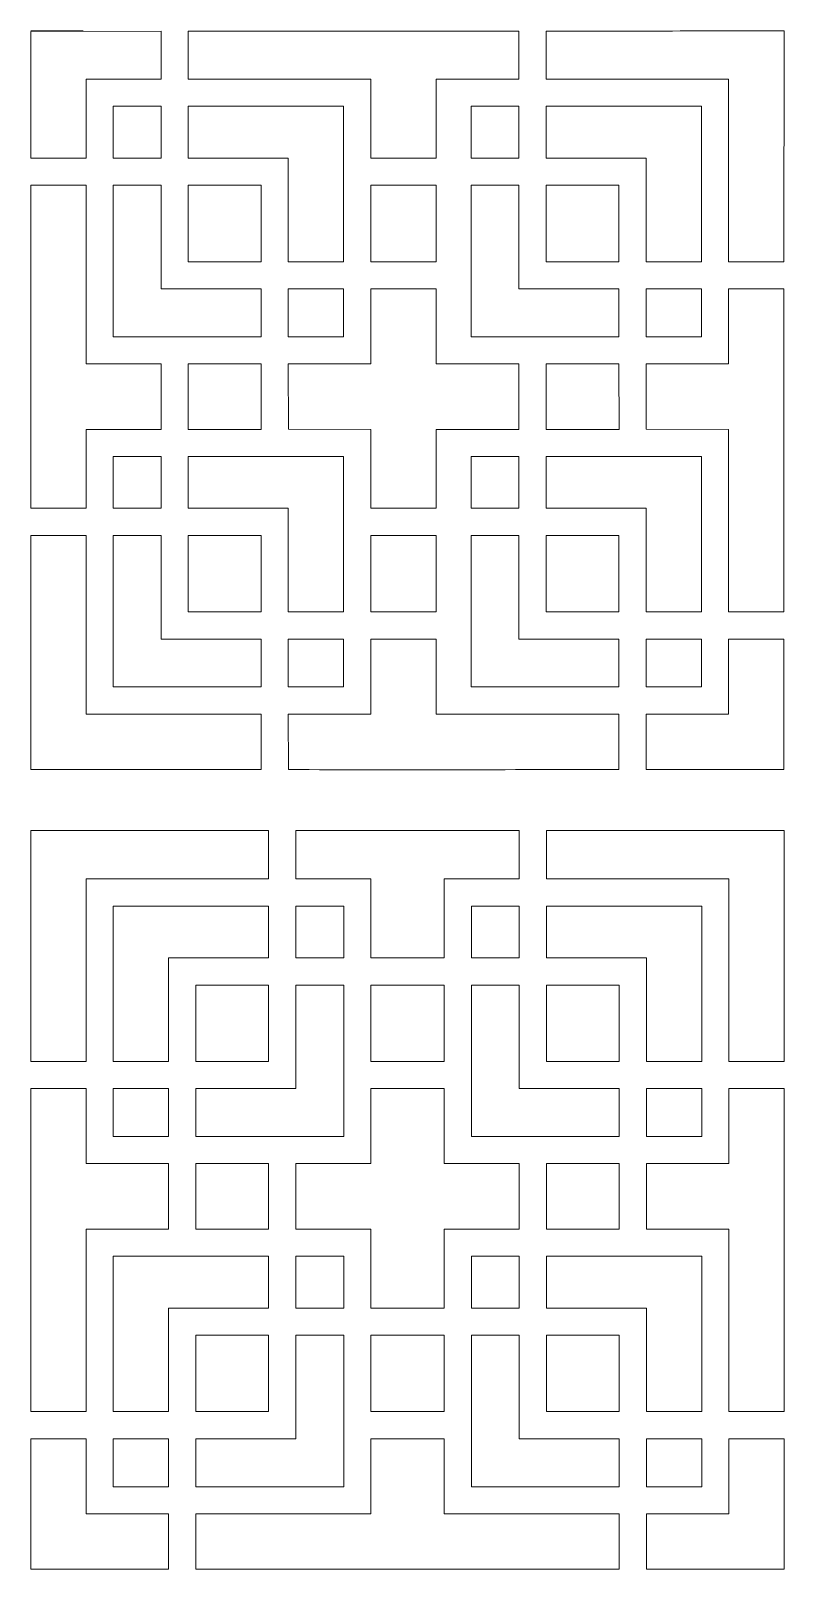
# Model space of a CAD drawing. Header units: centimetres. Extents: x -75 to 75, y -58 to 43.
# Drawn here: x 24.8 to 74.6, y -58.4 to 43.1 of the extents above; entities that cross this region are included whole.
import ezdxf

# ---------------------------------------------------------------- set-up
doc = ezdxf.new("R2010")
doc.units = ezdxf.units.CM
doc.header["$MEASUREMENT"] = 0
doc.layers.add('layer 1', color=7, linetype='Continuous')

msp = doc.modelspace()

# ---------------------------------------------------------------- linework, layer by layer
at = {"layer": 'layer 1', "color": 242, "lineweight": 9}
for points, knots in [([(28.3031, 43.11584), (28.3031, 43.11584), (28.3031, 43.11474), (28.3031, 43.11474), (28.3031, 43.11474), (28.3031, 43.11474), (24.84402, 43.11474), (24.84402, 43.11474)], [0, 0, 0, 0, 0.333333333, 0.333333333, 0.333333333, 0.333333333, 1, 1, 1, 1]), ([(33.44263, 43.08157), (33.44263, 43.08157), (24.8484, 43.07475), (24.8484, 43.07475), (24.8484, 43.07475), (24.8484, 43.07475), (24.84412, 34.71054), (24.84412, 34.71054), (24.84412, 34.71054), (24.84412, 34.71054), (28.49674, 34.71051), (28.49674, 34.71051), (28.49674, 34.71051), (28.49674, 34.71051), (28.49676, 39.92155), (28.49676, 39.92155), (28.49676, 39.92155), (28.49676, 39.92155), (33.44263, 39.92155), (33.44263, 39.92155), (33.44263, 39.92155), (33.44263, 39.92155), (33.44263, 43.08157), (33.44263, 43.08157)], [0, 0, 0, 0, 0.142857143, 0.142857143, 0.142857143, 0.142857143, 0.285714286, 0.285714286, 0.285714286, 0.285714286, 0.428571429, 0.428571429, 0.428571429, 0.428571429, 0.571428571, 0.571428571, 0.571428571, 0.571428571, 0.714285714, 0.714285714, 0.714285714, 0.714285714, 1, 1, 1, 1]), ([(57.06463, 43.08157), (57.06463, 43.08157), (57.06463, 39.92155), (57.06463, 39.92155), (57.06463, 39.92155), (57.06463, 39.92155), (51.60168, 39.92156), (51.60168, 39.92156), (51.60168, 39.92156), (51.60168, 39.92156), (51.5986, 34.71051), (51.5986, 34.71051), (51.5986, 34.71051), (51.5986, 34.71051), (47.28972, 34.71051), (47.28972, 34.71051), (47.28972, 34.71051), (47.28972, 34.71051), (47.28972, 39.92155), (47.28972, 39.92155), (47.28972, 39.92155), (43.27406, 39.92155), (39.25838, 39.92155), (35.24272, 39.92155), (35.24272, 39.92155), (35.24272, 39.92155), (35.24272, 43.08158), (35.24272, 43.08158), (35.24272, 43.08158), (42.51669, 43.08158), (49.79067, 43.08158), (57.06463, 43.08157)], [0, 0, 0, 0, 0.111111111, 0.111111111, 0.111111111, 0.111111111, 0.222222222, 0.222222222, 0.222222222, 0.222222222, 0.333333333, 0.333333333, 0.333333333, 0.333333333, 0.444444444, 0.444444444, 0.444444444, 0.444444444, 0.555555556, 0.555555556, 0.555555556, 0.555555556, 0.666666667, 0.666666667, 0.666666667, 0.666666667, 0.777777778, 0.777777778, 0.777777778, 0.777777778, 1, 1, 1, 1]), ([(74.56842, 43.11584), (74.56842, 43.11584), (74.56556, 27.87454), (74.56556, 27.87454), (74.56556, 27.87454), (74.56556, 27.87454), (70.91172, 27.87454), (70.91172, 27.87454), (70.91172, 27.87454), (70.91172, 27.87454), (70.91172, 39.92155), (70.91172, 39.92155), (70.91172, 39.92155), (66.89606, 39.92155), (62.88038, 39.92155), (58.86472, 39.92155), (58.86472, 39.92155), (58.86472, 39.92155), (58.86472, 43.08158), (58.86472, 43.08158), (58.86472, 43.08158), (63.93373, 43.08158), (69.49941, 43.11584), (74.56842, 43.11584)], [0, 0, 0, 0, 0.142857143, 0.142857143, 0.142857143, 0.142857143, 0.285714286, 0.285714286, 0.285714286, 0.285714286, 0.428571429, 0.428571429, 0.428571429, 0.428571429, 0.571428571, 0.571428571, 0.571428571, 0.571428571, 0.714285714, 0.714285714, 0.714285714, 0.714285714, 1, 1, 1, 1]), ([(33.44977, 34.71151), (33.44977, 34.71151), (33.44977, 38.12858), (33.44977, 38.12858), (33.44977, 38.12858), (33.44977, 38.12858), (30.28972, 38.12858), (30.28972, 38.12858), (30.28972, 38.12858), (30.28972, 38.12858), (30.28972, 34.71151), (30.28972, 34.71151), (30.28972, 34.71151), (30.28972, 34.71151), (33.44977, 34.71151), (33.44977, 34.71151)], [0, 0, 0, 0, 0.2, 0.2, 0.2, 0.2, 0.4, 0.4, 0.4, 0.4, 0.6, 0.6, 0.6, 0.6, 1, 1, 1, 1]), ([(45.49676, 27.87454), (45.49676, 27.87454), (45.49676, 38.12858), (45.49676, 38.12858), (45.49676, 38.12858), (45.49676, 38.12858), (35.24272, 38.12859), (35.24272, 38.12859), (35.24272, 38.12859), (35.24272, 38.12859), (35.24272, 34.71152), (35.24272, 34.71152), (35.24272, 34.71152), (35.24272, 34.71152), (41.84402, 34.71151), (41.84402, 34.71151), (41.84402, 34.71151), (41.84402, 34.71151), (41.84401, 27.87454), (41.84401, 27.87454), (41.84401, 27.87454), (41.84401, 27.87454), (45.49676, 27.87454), (45.49676, 27.87454)], [0, 0, 0, 0, 0.142857143, 0.142857143, 0.142857143, 0.142857143, 0.285714286, 0.285714286, 0.285714286, 0.285714286, 0.428571429, 0.428571429, 0.428571429, 0.428571429, 0.571428571, 0.571428571, 0.571428571, 0.571428571, 0.714285714, 0.714285714, 0.714285714, 0.714285714, 1, 1, 1, 1]), ([(57.07177, 34.71151), (57.07177, 34.71151), (57.07177, 38.12858), (57.07177, 38.12858), (57.07177, 38.12858), (57.07177, 38.12858), (53.91172, 38.12858), (53.91172, 38.12858), (53.91172, 38.12858), (53.91172, 38.12858), (53.91172, 34.71151), (53.91172, 34.71151), (53.91172, 34.71151), (53.91172, 34.71151), (57.07177, 34.71151), (57.07177, 34.71151)], [0, 0, 0, 0, 0.2, 0.2, 0.2, 0.2, 0.4, 0.4, 0.4, 0.4, 0.6, 0.6, 0.6, 0.6, 1, 1, 1, 1]), ([(69.11876, 27.87454), (69.11876, 27.87454), (69.11876, 38.12858), (69.11876, 38.12858), (69.11876, 38.12858), (69.11876, 38.12858), (58.86472, 38.12859), (58.86472, 38.12859), (58.86472, 38.12859), (58.86472, 38.12859), (58.86472, 34.71152), (58.86472, 34.71152), (58.86472, 34.71152), (58.86472, 34.71152), (65.46602, 34.71151), (65.46602, 34.71151), (65.46602, 34.71151), (65.46602, 34.71151), (65.46601, 27.87454), (65.46601, 27.87454), (65.46601, 27.87454), (65.46601, 27.87454), (69.11876, 27.87454), (69.11876, 27.87454)], [0, 0, 0, 0, 0.142857143, 0.142857143, 0.142857143, 0.142857143, 0.285714286, 0.285714286, 0.285714286, 0.285714286, 0.428571429, 0.428571429, 0.428571429, 0.428571429, 0.571428571, 0.571428571, 0.571428571, 0.571428571, 0.714285714, 0.714285714, 0.714285714, 0.714285714, 1, 1, 1, 1]), ([(24.84412, 11.59654), (24.84412, 11.59654), (28.49674, 11.59651), (28.49674, 11.59651), (28.49674, 11.59651), (28.49674, 11.59651), (28.49676, 16.80755), (28.49676, 16.80755), (28.49676, 16.80755), (28.49676, 16.80755), (33.44976, 16.80755), (33.44976, 16.80755), (33.44976, 16.80755), (33.44976, 16.80755), (33.44264, 21.12859), (33.44264, 21.12859), (33.44264, 21.12859), (33.44264, 21.12859), (28.49676, 21.12859), (28.49676, 21.12859), (28.49676, 21.12859), (28.49676, 21.12859), (28.49676, 32.91855), (28.49676, 32.91855), (28.49676, 32.91855), (28.49676, 32.91855), (24.84402, 32.91854), (24.84402, 32.91854), (24.84402, 32.91854), (24.84402, 32.91854), (24.84412, 11.59654), (24.84412, 11.59654)], [0, 0, 0, 0, 0.111111111, 0.111111111, 0.111111111, 0.111111111, 0.222222222, 0.222222222, 0.222222222, 0.222222222, 0.333333333, 0.333333333, 0.333333333, 0.333333333, 0.444444444, 0.444444444, 0.444444444, 0.444444444, 0.555555556, 0.555555556, 0.555555556, 0.555555556, 0.666666667, 0.666666667, 0.666666667, 0.666666667, 0.777777778, 0.777777778, 0.777777778, 0.777777778, 1, 1, 1, 1]), ([(40.05106, 22.92154), (40.05106, 22.92154), (40.05107, 26.08159), (40.05107, 26.08159), (40.05107, 26.08159), (40.05107, 26.08159), (33.44976, 26.08159), (33.44976, 26.08159), (33.44976, 26.08159), (33.44976, 26.08159), (33.44254, 32.91854), (33.44254, 32.91854), (33.44254, 32.91854), (33.44254, 32.91854), (30.28972, 32.91854), (30.28972, 32.91854), (30.28972, 32.91854), (30.28972, 32.91854), (30.28972, 22.92154), (30.28972, 22.92154), (30.28972, 22.92154), (30.28972, 22.92154), (40.05106, 22.92154), (40.05106, 22.92154)], [0, 0, 0, 0, 0.142857143, 0.142857143, 0.142857143, 0.142857143, 0.285714286, 0.285714286, 0.285714286, 0.285714286, 0.428571429, 0.428571429, 0.428571429, 0.428571429, 0.571428571, 0.571428571, 0.571428571, 0.571428571, 0.714285714, 0.714285714, 0.714285714, 0.714285714, 1, 1, 1, 1]), ([(40.05106, 27.87454), (40.05106, 27.87454), (40.05106, 32.91854), (40.05106, 32.91854), (40.05106, 32.91854), (40.05106, 32.91854), (35.24272, 32.91854), (35.24272, 32.91854), (35.24272, 32.91854), (35.24272, 32.91854), (35.24272, 27.87454), (35.24272, 27.87454), (35.24272, 27.87454), (35.24272, 27.87454), (40.05106, 27.87454), (40.05106, 27.87454)], [0, 0, 0, 0, 0.2, 0.2, 0.2, 0.2, 0.4, 0.4, 0.4, 0.4, 0.6, 0.6, 0.6, 0.6, 1, 1, 1, 1]), ([(51.59648, 27.87453), (51.59648, 27.87453), (51.60076, 32.91851), (51.60076, 32.91851), (51.60076, 32.91851), (51.60076, 32.91851), (47.28931, 32.91832), (47.28931, 32.91832), (47.28931, 32.91832), (47.28931, 32.91832), (47.28972, 27.87454), (47.28972, 27.87454), (47.28972, 27.87454), (47.28972, 27.87454), (51.59648, 27.87453), (51.59648, 27.87453)], [0, 0, 0, 0, 0.2, 0.2, 0.2, 0.2, 0.4, 0.4, 0.4, 0.4, 0.6, 0.6, 0.6, 0.6, 1, 1, 1, 1]), ([(63.67306, 22.92154), (63.67306, 22.92154), (63.67307, 26.08159), (63.67307, 26.08159), (63.67307, 26.08159), (63.67307, 26.08159), (57.07176, 26.08159), (57.07176, 26.08159), (57.07176, 26.08159), (57.07176, 26.08159), (57.06454, 32.91854), (57.06454, 32.91854), (57.06454, 32.91854), (57.06454, 32.91854), (53.91172, 32.91854), (53.91172, 32.91854), (53.91172, 32.91854), (53.91172, 32.91854), (53.91172, 22.92154), (53.91172, 22.92154), (53.91172, 22.92154), (53.91172, 22.92154), (63.67306, 22.92154), (63.67306, 22.92154)], [0, 0, 0, 0, 0.142857143, 0.142857143, 0.142857143, 0.142857143, 0.285714286, 0.285714286, 0.285714286, 0.285714286, 0.428571429, 0.428571429, 0.428571429, 0.428571429, 0.571428571, 0.571428571, 0.571428571, 0.571428571, 0.714285714, 0.714285714, 0.714285714, 0.714285714, 1, 1, 1, 1]), ([(63.67306, 27.87454), (63.67306, 27.87454), (63.67306, 32.91854), (63.67306, 32.91854), (63.67306, 32.91854), (63.67306, 32.91854), (58.86472, 32.91854), (58.86472, 32.91854), (58.86472, 32.91854), (58.86472, 32.91854), (58.86472, 27.87454), (58.86472, 27.87454), (58.86472, 27.87454), (58.86472, 27.87454), (63.67306, 27.87454), (63.67306, 27.87454)], [0, 0, 0, 0, 0.2, 0.2, 0.2, 0.2, 0.4, 0.4, 0.4, 0.4, 0.6, 0.6, 0.6, 0.6, 1, 1, 1, 1]), ([(45.49676, 26.08159), (45.49676, 26.08159), (41.84401, 26.08159), (41.84401, 26.08159), (41.84401, 26.08159), (41.84401, 26.08159), (41.84402, 22.92154), (41.84402, 22.92154), (41.84402, 22.92154), (41.84402, 22.92154), (45.49676, 22.92154), (45.49676, 22.92154), (45.49676, 22.92154), (45.49676, 22.92154), (45.49676, 26.08159), (45.49676, 26.08159)], [0, 0, 0, 0, 0.2, 0.2, 0.2, 0.2, 0.4, 0.4, 0.4, 0.4, 0.6, 0.6, 0.6, 0.6, 1, 1, 1, 1]), ([(51.60179, 16.80755), (51.60179, 16.80755), (57.07176, 16.80755), (57.07176, 16.80755), (57.07176, 16.80755), (57.07176, 16.80755), (57.06464, 21.12859), (57.06464, 21.12859), (57.06464, 21.12859), (57.06464, 21.12859), (51.60183, 21.12859), (51.60183, 21.12859), (51.60183, 21.12859), (51.60183, 21.12859), (51.60514, 26.08244), (51.60514, 26.08244), (51.60514, 26.08244), (51.60514, 26.08244), (47.28972, 26.08159), (47.28972, 26.08159), (47.28972, 26.08159), (47.28972, 26.08159), (47.28972, 21.12859), (47.28972, 21.12859), (47.28972, 21.12859), (47.28972, 21.12859), (41.84402, 21.12859), (41.84402, 21.12859), (41.84402, 21.12859), (41.84402, 21.12859), (41.84856, 16.81267), (41.84856, 16.81267), (41.84856, 16.81267), (41.84856, 16.81267), (47.28972, 16.80755), (47.28972, 16.80755), (47.28972, 16.80755), (47.28972, 16.80755), (47.28972, 11.59651), (47.28972, 11.59651), (47.28972, 11.59651), (47.28972, 11.59651), (51.60175, 11.5963), (51.60175, 11.5963), (51.60175, 11.5963), (51.60175, 11.5963), (51.60179, 16.80755), (51.60179, 16.80755)], [0, 0, 0, 0, 0.076923077, 0.076923077, 0.076923077, 0.076923077, 0.153846154, 0.153846154, 0.153846154, 0.153846154, 0.230769231, 0.230769231, 0.230769231, 0.230769231, 0.307692308, 0.307692308, 0.307692308, 0.307692308, 0.384615385, 0.384615385, 0.384615385, 0.384615385, 0.461538462, 0.461538462, 0.461538462, 0.461538462, 0.538461538, 0.538461538, 0.538461538, 0.538461538, 0.615384615, 0.615384615, 0.615384615, 0.615384615, 0.692307692, 0.692307692, 0.692307692, 0.692307692, 0.769230769, 0.769230769, 0.769230769, 0.769230769, 0.846153846, 0.846153846, 0.846153846, 0.846153846, 1, 1, 1, 1]), ([(69.11876, 26.08159), (69.11876, 26.08159), (65.46601, 26.08159), (65.46601, 26.08159), (65.46601, 26.08159), (65.46601, 26.08159), (65.46602, 22.92154), (65.46602, 22.92154), (65.46602, 22.92154), (65.46602, 22.92154), (69.11876, 22.92154), (69.11876, 22.92154), (69.11876, 22.92154), (69.11876, 22.92154), (69.11876, 26.08159), (69.11876, 26.08159)], [0, 0, 0, 0, 0.2, 0.2, 0.2, 0.2, 0.4, 0.4, 0.4, 0.4, 0.6, 0.6, 0.6, 0.6, 1, 1, 1, 1]), ([(74.56522, 26.08159), (74.56522, 26.08159), (74.56124, 4.76053), (74.56124, 4.76053), (74.56124, 4.76053), (74.56124, 4.76053), (70.91172, 4.76054), (70.91172, 4.76054), (70.91172, 4.76054), (70.91172, 4.76054), (70.91172, 16.80755), (70.91172, 16.80755), (70.91172, 16.80755), (70.91172, 16.80755), (65.47056, 16.81267), (65.47056, 16.81267), (65.47056, 16.81267), (65.47056, 16.81267), (65.46602, 21.12859), (65.46602, 21.12859), (65.46602, 21.12859), (65.46602, 21.12859), (70.91172, 21.12859), (70.91172, 21.12859), (70.91172, 21.12859), (70.91172, 21.12859), (70.91172, 26.08159), (70.91172, 26.08159), (70.91172, 26.08159), (70.91172, 26.08159), (74.56522, 26.08159), (74.56522, 26.08159)], [0, 0, 0, 0, 0.111111111, 0.111111111, 0.111111111, 0.111111111, 0.222222222, 0.222222222, 0.222222222, 0.222222222, 0.333333333, 0.333333333, 0.333333333, 0.333333333, 0.444444444, 0.444444444, 0.444444444, 0.444444444, 0.555555556, 0.555555556, 0.555555556, 0.555555556, 0.666666667, 0.666666667, 0.666666667, 0.666666667, 0.777777778, 0.777777778, 0.777777778, 0.777777778, 1, 1, 1, 1]), ([(35.24272, 16.80755), (35.24272, 16.80755), (40.05096, 16.80755), (40.05096, 16.80755), (40.05096, 16.80755), (40.05096, 16.80755), (40.05106, 21.12859), (40.05106, 21.12859), (40.05106, 21.12859), (40.05106, 21.12859), (35.24272, 21.12859), (35.24272, 21.12859), (35.24272, 21.12859), (35.24272, 21.12859), (35.24272, 16.80755), (35.24272, 16.80755)], [0, 0, 0, 0, 0.2, 0.2, 0.2, 0.2, 0.4, 0.4, 0.4, 0.4, 0.6, 0.6, 0.6, 0.6, 1, 1, 1, 1]), ([(63.67825, 16.80755), (63.67825, 16.80755), (63.67306, 21.12859), (63.67306, 21.12859), (63.67306, 21.12859), (63.67306, 21.12859), (58.86472, 21.12859), (58.86472, 21.12859), (58.86472, 21.12859), (58.86472, 21.12859), (58.86472, 16.80755), (58.86472, 16.80755), (58.86472, 16.80755), (58.86472, 16.80755), (63.67825, 16.80755), (63.67825, 16.80755)], [0, 0, 0, 0, 0.2, 0.2, 0.2, 0.2, 0.4, 0.4, 0.4, 0.4, 0.6, 0.6, 0.6, 0.6, 1, 1, 1, 1]), ([(33.44977, 11.59751), (33.44977, 11.59751), (33.44977, 15.01458), (33.44977, 15.01458), (33.44977, 15.01458), (33.44977, 15.01458), (30.28972, 15.01458), (30.28972, 15.01458), (30.28972, 15.01458), (30.28972, 15.01458), (30.28972, 11.59751), (30.28972, 11.59751), (30.28972, 11.59751), (30.28972, 11.59751), (33.44977, 11.59751), (33.44977, 11.59751)], [0, 0, 0, 0, 0.2, 0.2, 0.2, 0.2, 0.4, 0.4, 0.4, 0.4, 0.6, 0.6, 0.6, 0.6, 1, 1, 1, 1]), ([(45.49676, 4.76054), (45.49676, 4.76054), (45.49676, 15.01458), (45.49676, 15.01458), (45.49676, 15.01458), (45.49676, 15.01458), (35.24272, 15.01459), (35.24272, 15.01459), (35.24272, 15.01459), (35.24272, 15.01459), (35.24272, 11.59752), (35.24272, 11.59752), (35.24272, 11.59752), (35.24272, 11.59752), (41.84402, 11.59751), (41.84402, 11.59751), (41.84402, 11.59751), (41.84402, 11.59751), (41.84401, 4.75957), (41.84401, 4.75957), (41.84401, 4.75957), (41.84401, 4.75957), (45.49676, 4.76054), (45.49676, 4.76054)], [0, 0, 0, 0, 0.142857143, 0.142857143, 0.142857143, 0.142857143, 0.285714286, 0.285714286, 0.285714286, 0.285714286, 0.428571429, 0.428571429, 0.428571429, 0.428571429, 0.571428571, 0.571428571, 0.571428571, 0.571428571, 0.714285714, 0.714285714, 0.714285714, 0.714285714, 1, 1, 1, 1]), ([(57.07177, 11.59751), (57.07177, 11.59751), (57.07177, 15.01458), (57.07177, 15.01458), (57.07177, 15.01458), (57.07177, 15.01458), (53.91172, 15.01458), (53.91172, 15.01458), (53.91172, 15.01458), (53.91172, 15.01458), (53.91172, 11.59751), (53.91172, 11.59751), (53.91172, 11.59751), (53.91172, 11.59751), (57.07177, 11.59751), (57.07177, 11.59751)], [0, 0, 0, 0, 0.2, 0.2, 0.2, 0.2, 0.4, 0.4, 0.4, 0.4, 0.6, 0.6, 0.6, 0.6, 1, 1, 1, 1]), ([(69.11876, 4.76054), (69.11876, 4.76054), (69.11876, 15.01458), (69.11876, 15.01458), (69.11876, 15.01458), (69.11876, 15.01458), (58.86472, 15.01459), (58.86472, 15.01459), (58.86472, 15.01459), (58.86472, 15.01459), (58.86472, 11.59752), (58.86472, 11.59752), (58.86472, 11.59752), (58.86472, 11.59752), (65.46602, 11.59751), (65.46602, 11.59751), (65.46602, 11.59751), (65.46602, 11.59751), (65.46601, 4.76054), (65.46601, 4.76054), (65.46601, 4.76054), (65.46601, 4.76054), (69.11876, 4.76054), (69.11876, 4.76054)], [0, 0, 0, 0, 0.142857143, 0.142857143, 0.142857143, 0.142857143, 0.285714286, 0.285714286, 0.285714286, 0.285714286, 0.428571429, 0.428571429, 0.428571429, 0.428571429, 0.571428571, 0.571428571, 0.571428571, 0.571428571, 0.714285714, 0.714285714, 0.714285714, 0.714285714, 1, 1, 1, 1]), ([(28.49676, -1.98541), (28.49676, -1.98541), (28.49676, 9.80455), (28.49676, 9.80455), (28.49676, 9.80455), (28.49676, 9.80455), (24.84402, 9.80454), (24.84402, 9.80454), (24.84402, 9.80454), (24.84402, 9.80454), (24.84402, -5.63964), (24.84402, -5.63964), (24.84402, -5.63964), (24.84402, -5.63964), (40.05097, -5.63951), (40.05097, -5.63951), (40.05097, -5.63951), (40.05097, -5.63951), (40.05106, -1.98541), (40.05106, -1.98541), (40.05106, -1.98541), (40.05106, -1.98541), (28.49676, -1.98541), (28.49676, -1.98541)], [0, 0, 0, 0, 0.142857143, 0.142857143, 0.142857143, 0.142857143, 0.285714286, 0.285714286, 0.285714286, 0.285714286, 0.428571429, 0.428571429, 0.428571429, 0.428571429, 0.571428571, 0.571428571, 0.571428571, 0.571428571, 0.714285714, 0.714285714, 0.714285714, 0.714285714, 1, 1, 1, 1]), ([(40.05106, -0.19246), (40.05106, -0.19246), (40.05107, 2.96759), (40.05107, 2.96759), (40.05107, 2.96759), (40.05107, 2.96759), (33.44976, 2.96759), (33.44976, 2.96759), (33.44976, 2.96759), (33.44976, 2.96759), (33.44254, 9.80454), (33.44254, 9.80454), (33.44254, 9.80454), (33.44254, 9.80454), (30.28972, 9.80454), (30.28972, 9.80454), (30.28972, 9.80454), (30.28972, 9.80454), (30.28972, -0.19246), (30.28972, -0.19246), (30.28972, -0.19246), (30.28972, -0.19246), (40.05106, -0.19246), (40.05106, -0.19246)], [0, 0, 0, 0, 0.142857143, 0.142857143, 0.142857143, 0.142857143, 0.285714286, 0.285714286, 0.285714286, 0.285714286, 0.428571429, 0.428571429, 0.428571429, 0.428571429, 0.571428571, 0.571428571, 0.571428571, 0.571428571, 0.714285714, 0.714285714, 0.714285714, 0.714285714, 1, 1, 1, 1]), ([(40.05106, 4.76054), (40.05106, 4.76054), (40.05106, 9.80454), (40.05106, 9.80454), (40.05106, 9.80454), (40.05106, 9.80454), (35.24272, 9.80454), (35.24272, 9.80454), (35.24272, 9.80454), (35.24272, 9.80454), (35.24272, 4.76054), (35.24272, 4.76054), (35.24272, 4.76054), (35.24272, 4.76054), (40.05106, 4.76054), (40.05106, 4.76054)], [0, 0, 0, 0, 0.2, 0.2, 0.2, 0.2, 0.4, 0.4, 0.4, 0.4, 0.6, 0.6, 0.6, 0.6, 1, 1, 1, 1]), ([(51.60179, 4.75958), (51.60179, 4.75958), (51.60076, 9.80451), (51.60076, 9.80451), (51.60076, 9.80451), (51.60076, 9.80451), (47.28931, 9.80432), (47.28931, 9.80432), (47.28931, 9.80432), (47.28931, 9.80432), (47.28972, 4.76054), (47.28972, 4.76054), (47.28972, 4.76054), (47.28972, 4.76054), (51.60179, 4.75958), (51.60179, 4.75958)], [0, 0, 0, 0, 0.2, 0.2, 0.2, 0.2, 0.4, 0.4, 0.4, 0.4, 0.6, 0.6, 0.6, 0.6, 1, 1, 1, 1]), ([(63.67306, -0.19246), (63.67306, -0.19246), (63.67307, 2.96759), (63.67307, 2.96759), (63.67307, 2.96759), (63.67307, 2.96759), (57.07176, 2.96759), (57.07176, 2.96759), (57.07176, 2.96759), (57.07176, 2.96759), (57.06454, 9.80454), (57.06454, 9.80454), (57.06454, 9.80454), (57.06454, 9.80454), (53.91172, 9.80454), (53.91172, 9.80454), (53.91172, 9.80454), (53.91172, 9.80454), (53.91172, -0.19246), (53.91172, -0.19246), (53.91172, -0.19246), (53.91172, -0.19246), (63.67306, -0.19246), (63.67306, -0.19246)], [0, 0, 0, 0, 0.142857143, 0.142857143, 0.142857143, 0.142857143, 0.285714286, 0.285714286, 0.285714286, 0.285714286, 0.428571429, 0.428571429, 0.428571429, 0.428571429, 0.571428571, 0.571428571, 0.571428571, 0.571428571, 0.714285714, 0.714285714, 0.714285714, 0.714285714, 1, 1, 1, 1]), ([(63.67306, 4.76054), (63.67306, 4.76054), (63.67306, 9.80454), (63.67306, 9.80454), (63.67306, 9.80454), (63.67306, 9.80454), (58.86472, 9.80454), (58.86472, 9.80454), (58.86472, 9.80454), (58.86472, 9.80454), (58.86472, 4.76054), (58.86472, 4.76054), (58.86472, 4.76054), (58.86472, 4.76054), (63.67306, 4.76054), (63.67306, 4.76054)], [0, 0, 0, 0, 0.2, 0.2, 0.2, 0.2, 0.4, 0.4, 0.4, 0.4, 0.6, 0.6, 0.6, 0.6, 1, 1, 1, 1]), ([(45.49676, 2.96759), (45.49676, 2.96759), (41.84401, 2.96759), (41.84401, 2.96759), (41.84401, 2.96759), (41.84401, 2.96759), (41.84402, -0.19246), (41.84402, -0.19246), (41.84402, -0.19246), (41.84402, -0.19246), (45.49676, -0.19246), (45.49676, -0.19246), (45.49676, -0.19246), (45.49676, -0.19246), (45.49676, 2.96759), (45.49676, 2.96759)], [0, 0, 0, 0, 0.2, 0.2, 0.2, 0.2, 0.4, 0.4, 0.4, 0.4, 0.6, 0.6, 0.6, 0.6, 1, 1, 1, 1]), ([(41.84786, -5.6395), (49.12503, -5.69601), (56.39652, -5.63897), (63.67297, -5.63949), (63.67297, -5.63949), (63.67297, -5.63949), (63.67306, -1.98541), (63.67306, -1.98541), (63.67306, -1.98541), (63.67306, -1.98541), (51.60178, -1.98541), (51.60178, -1.98541), (51.60178, -1.98541), (51.60178, -1.98541), (51.60515, 2.96898), (51.60515, 2.96898), (51.60515, 2.96898), (51.60515, 2.96898), (47.28972, 2.96759), (47.28972, 2.96759), (47.28972, 2.96759), (47.28972, 2.96759), (47.28972, -1.98541), (47.28972, -1.98541), (47.28972, -1.98541), (47.28972, -1.98541), (41.84402, -1.98541), (41.84402, -1.98541), (41.84402, -1.98541), (41.84402, -1.98541), (41.84786, -5.6395), (41.84786, -5.6395)], [0, 0, 0, 0, 0.111111111, 0.111111111, 0.111111111, 0.111111111, 0.222222222, 0.222222222, 0.222222222, 0.222222222, 0.333333333, 0.333333333, 0.333333333, 0.333333333, 0.444444444, 0.444444444, 0.444444444, 0.444444444, 0.555555556, 0.555555556, 0.555555556, 0.555555556, 0.666666667, 0.666666667, 0.666666667, 0.666666667, 0.777777778, 0.777777778, 0.777777778, 0.777777778, 1, 1, 1, 1]), ([(69.11876, 2.96759), (69.11876, 2.96759), (65.46601, 2.96759), (65.46601, 2.96759), (65.46601, 2.96759), (65.46601, 2.96759), (65.46602, -0.19246), (65.46602, -0.19246), (65.46602, -0.19246), (65.46602, -0.19246), (69.11876, -0.19246), (69.11876, -0.19246), (69.11876, -0.19246), (69.11876, -0.19246), (69.11876, 2.96759), (69.11876, 2.96759)], [0, 0, 0, 0, 0.2, 0.2, 0.2, 0.2, 0.4, 0.4, 0.4, 0.4, 0.6, 0.6, 0.6, 0.6, 1, 1, 1, 1]), ([(74.5609, 2.96758), (74.5609, 2.96758), (70.91172, 2.96759), (70.91172, 2.96759), (70.91172, 2.96759), (70.91172, 2.96759), (70.91172, -1.98541), (70.91172, -1.98541), (70.91172, -1.98541), (70.91172, -1.98541), (65.46602, -1.98541), (65.46602, -1.98541), (65.46602, -1.98541), (65.46602, -1.98541), (65.46986, -5.6395), (65.46986, -5.6395), (65.46986, -5.6395), (65.46986, -5.6395), (74.5593, -5.63547), (74.5593, -5.63547), (74.5593, -5.63547), (74.5593, -5.63547), (74.5609, 2.96758), (74.5609, 2.96758)], [0, 0, 0, 0, 0.142857143, 0.142857143, 0.142857143, 0.142857143, 0.285714286, 0.285714286, 0.285714286, 0.285714286, 0.428571429, 0.428571429, 0.428571429, 0.428571429, 0.571428571, 0.571428571, 0.571428571, 0.571428571, 0.714285714, 0.714285714, 0.714285714, 0.714285714, 1, 1, 1, 1]), ([(24.84402, -9.66873), (24.84402, -9.66873), (24.84688, -24.91003), (24.84688, -24.91003), (24.84688, -24.91003), (24.84688, -24.91003), (28.50072, -24.91003), (28.50072, -24.91003), (28.50072, -24.91003), (28.50072, -24.91003), (28.50072, -12.86302), (28.50072, -12.86302), (28.50072, -12.86302), (32.51638, -12.86302), (36.53206, -12.86302), (40.54772, -12.86302), (40.54772, -12.86302), (40.54772, -12.86302), (40.54772, -9.66969), (40.54772, -9.66969), (40.54772, -9.66969), (35.47871, -9.66969), (29.91303, -9.66873), (24.84402, -9.66873)], [0, 0, 0, 0, 0.142857143, 0.142857143, 0.142857143, 0.142857143, 0.285714286, 0.285714286, 0.285714286, 0.285714286, 0.428571429, 0.428571429, 0.428571429, 0.428571429, 0.571428571, 0.571428571, 0.571428571, 0.571428571, 0.714285714, 0.714285714, 0.714285714, 0.714285714, 1, 1, 1, 1]), ([(47.2937, -18.07406), (47.2937, -18.07406), (47.29368, -12.86302), (47.29368, -12.86302), (47.29368, -12.86302), (47.29368, -12.86302), (42.34781, -12.86302), (42.34781, -12.86302), (42.34781, -12.86302), (42.34781, -12.86302), (42.34781, -9.6697), (42.34781, -9.6697), (42.34781, -9.6697), (47.25837, -9.6697), (52.16911, -9.67024), (57.07985, -9.67024), (57.07985, -9.67024), (57.07985, -9.67024), (57.07985, -12.86302), (57.07985, -12.86302), (57.07985, -12.86302), (57.07985, -12.86302), (52.13398, -12.86302), (52.13398, -12.86302), (52.13398, -12.86302), (52.13398, -12.86302), (52.13396, -18.07406), (52.13396, -18.07406), (52.13396, -18.07406), (52.13396, -18.07406), (47.2937, -18.07406), (47.2937, -18.07406)], [0, 0, 0, 0, 0.111111111, 0.111111111, 0.111111111, 0.111111111, 0.222222222, 0.222222222, 0.222222222, 0.222222222, 0.333333333, 0.333333333, 0.333333333, 0.333333333, 0.444444444, 0.444444444, 0.444444444, 0.444444444, 0.555555556, 0.555555556, 0.555555556, 0.555555556, 0.666666667, 0.666666667, 0.666666667, 0.666666667, 0.777777778, 0.777777778, 0.777777778, 0.777777778, 1, 1, 1, 1]), ([(74.58222, -9.67018), (74.58222, -9.67018), (74.58078, -24.91003), (74.58078, -24.91003), (74.58078, -24.91003), (74.58078, -24.91003), (70.92694, -24.91003), (70.92694, -24.91003), (70.92694, -24.91003), (70.92694, -24.91003), (70.92694, -12.86302), (70.92694, -12.86302), (70.92694, -12.86302), (66.91128, -12.86302), (62.8956, -12.86302), (58.87994, -12.86302), (58.87994, -12.86302), (58.87994, -12.86302), (58.87994, -9.67022), (58.87994, -9.67022), (58.87994, -9.67022), (63.94895, -9.67022), (69.51321, -9.67018), (74.58222, -9.67018)], [0, 0, 0, 0, 0.142857143, 0.142857143, 0.142857143, 0.142857143, 0.285714286, 0.285714286, 0.285714286, 0.285714286, 0.428571429, 0.428571429, 0.428571429, 0.428571429, 0.571428571, 0.571428571, 0.571428571, 0.571428571, 0.714285714, 0.714285714, 0.714285714, 0.714285714, 1, 1, 1, 1]), ([(30.29368, -24.91003), (30.29368, -24.91003), (30.29368, -14.65599), (30.29368, -14.65599), (30.29368, -14.65599), (30.29368, -14.65599), (40.54772, -14.65598), (40.54772, -14.65598), (40.54772, -14.65598), (40.54772, -14.65598), (40.54772, -18.07305), (40.54772, -18.07305), (40.54772, -18.07305), (40.54772, -18.07305), (33.94642, -18.07306), (33.94642, -18.07306), (33.94642, -18.07306), (33.94642, -18.07306), (33.94643, -24.91003), (33.94643, -24.91003), (33.94643, -24.91003), (33.94643, -24.91003), (30.29368, -24.91003), (30.29368, -24.91003)], [0, 0, 0, 0, 0.142857143, 0.142857143, 0.142857143, 0.142857143, 0.285714286, 0.285714286, 0.285714286, 0.285714286, 0.428571429, 0.428571429, 0.428571429, 0.428571429, 0.571428571, 0.571428571, 0.571428571, 0.571428571, 0.714285714, 0.714285714, 0.714285714, 0.714285714, 1, 1, 1, 1]), ([(42.34067, -18.07306), (42.34067, -18.07306), (42.34067, -14.65599), (42.34067, -14.65599), (42.34067, -14.65599), (42.34067, -14.65599), (45.50072, -14.65599), (45.50072, -14.65599), (45.50072, -14.65599), (45.50072, -14.65599), (45.50072, -18.07306), (45.50072, -18.07306), (45.50072, -18.07306), (45.50072, -18.07306), (42.34067, -18.07306), (42.34067, -18.07306)], [0, 0, 0, 0, 0.2, 0.2, 0.2, 0.2, 0.4, 0.4, 0.4, 0.4, 0.6, 0.6, 0.6, 0.6, 1, 1, 1, 1]), ([(57.08699, -18.07306), (57.08699, -18.07306), (57.08699, -14.65599), (57.08699, -14.65599), (57.08699, -14.65599), (57.08699, -14.65599), (53.92694, -14.65599), (53.92694, -14.65599), (53.92694, -14.65599), (53.92694, -14.65599), (53.92694, -18.07306), (53.92694, -18.07306), (53.92694, -18.07306), (53.92694, -18.07306), (57.08699, -18.07306), (57.08699, -18.07306)], [0, 0, 0, 0, 0.2, 0.2, 0.2, 0.2, 0.4, 0.4, 0.4, 0.4, 0.6, 0.6, 0.6, 0.6, 1, 1, 1, 1]), ([(69.13398, -24.91003), (69.13398, -24.91003), (69.13398, -14.65599), (69.13398, -14.65599), (69.13398, -14.65599), (69.13398, -14.65599), (58.87994, -14.65598), (58.87994, -14.65598), (58.87994, -14.65598), (58.87994, -14.65598), (58.87994, -18.07305), (58.87994, -18.07305), (58.87994, -18.07305), (58.87994, -18.07305), (65.48124, -18.07306), (65.48124, -18.07306), (65.48124, -18.07306), (65.48124, -18.07306), (65.48123, -24.91003), (65.48123, -24.91003), (65.48123, -24.91003), (65.48123, -24.91003), (69.13398, -24.91003), (69.13398, -24.91003)], [0, 0, 0, 0, 0.142857143, 0.142857143, 0.142857143, 0.142857143, 0.285714286, 0.285714286, 0.285714286, 0.285714286, 0.428571429, 0.428571429, 0.428571429, 0.428571429, 0.571428571, 0.571428571, 0.571428571, 0.571428571, 0.714285714, 0.714285714, 0.714285714, 0.714285714, 1, 1, 1, 1]), ([(35.73938, -29.86303), (35.73938, -29.86303), (35.73937, -26.70298), (35.73937, -26.70298), (35.73937, -26.70298), (35.73937, -26.70298), (42.34068, -26.70298), (42.34068, -26.70298), (42.34068, -26.70298), (42.34068, -26.70298), (42.3479, -19.86603), (42.3479, -19.86603), (42.3479, -19.86603), (42.3479, -19.86603), (45.50072, -19.86603), (45.50072, -19.86603), (45.50072, -19.86603), (45.50072, -19.86603), (45.50072, -29.86303), (45.50072, -29.86303), (45.50072, -29.86303), (45.50072, -29.86303), (35.73938, -29.86303), (35.73938, -29.86303)], [0, 0, 0, 0, 0.142857143, 0.142857143, 0.142857143, 0.142857143, 0.285714286, 0.285714286, 0.285714286, 0.285714286, 0.428571429, 0.428571429, 0.428571429, 0.428571429, 0.571428571, 0.571428571, 0.571428571, 0.571428571, 0.714285714, 0.714285714, 0.714285714, 0.714285714, 1, 1, 1, 1]), ([(35.73938, -24.91003), (35.73938, -24.91003), (35.73938, -19.86603), (35.73938, -19.86603), (35.73938, -19.86603), (35.73938, -19.86603), (40.54772, -19.86603), (40.54772, -19.86603), (40.54772, -19.86603), (40.54772, -19.86603), (40.54772, -24.91003), (40.54772, -24.91003), (40.54772, -24.91003), (40.54772, -24.91003), (35.73938, -24.91003), (35.73938, -24.91003)], [0, 0, 0, 0, 0.2, 0.2, 0.2, 0.2, 0.4, 0.4, 0.4, 0.4, 0.6, 0.6, 0.6, 0.6, 1, 1, 1, 1]), ([(47.29368, -19.86603), (47.29368, -19.86603), (47.29368, -24.91004), (47.29368, -24.91004), (47.29368, -24.91004), (47.29368, -24.91004), (52.13398, -24.91004), (52.13398, -24.91004), (52.13398, -24.91004), (52.13398, -24.91004), (52.13398, -19.86603), (52.13398, -19.86603), (52.13398, -19.86603), (52.13398, -19.86603), (47.29368, -19.86603), (47.29368, -19.86603)], [0, 0, 0, 0, 0.2, 0.2, 0.2, 0.2, 0.4, 0.4, 0.4, 0.4, 0.6, 0.6, 0.6, 0.6, 1, 1, 1, 1]), ([(63.68828, -29.86303), (63.68828, -29.86303), (63.68829, -26.70298), (63.68829, -26.70298), (63.68829, -26.70298), (63.68829, -26.70298), (57.08698, -26.70298), (57.08698, -26.70298), (57.08698, -26.70298), (57.08698, -26.70298), (57.07976, -19.86603), (57.07976, -19.86603), (57.07976, -19.86603), (57.07976, -19.86603), (53.92694, -19.86603), (53.92694, -19.86603), (53.92694, -19.86603), (53.92694, -19.86603), (53.92694, -29.86303), (53.92694, -29.86303), (53.92694, -29.86303), (53.92694, -29.86303), (63.68828, -29.86303), (63.68828, -29.86303)], [0, 0, 0, 0, 0.142857143, 0.142857143, 0.142857143, 0.142857143, 0.285714286, 0.285714286, 0.285714286, 0.285714286, 0.428571429, 0.428571429, 0.428571429, 0.428571429, 0.571428571, 0.571428571, 0.571428571, 0.571428571, 0.714285714, 0.714285714, 0.714285714, 0.714285714, 1, 1, 1, 1]), ([(63.68828, -24.91003), (63.68828, -24.91003), (63.68828, -19.86603), (63.68828, -19.86603), (63.68828, -19.86603), (63.68828, -19.86603), (58.87994, -19.86603), (58.87994, -19.86603), (58.87994, -19.86603), (58.87994, -19.86603), (58.87994, -24.91003), (58.87994, -24.91003), (58.87994, -24.91003), (58.87994, -24.91003), (63.68828, -24.91003), (63.68828, -24.91003)], [0, 0, 0, 0, 0.2, 0.2, 0.2, 0.2, 0.4, 0.4, 0.4, 0.4, 0.6, 0.6, 0.6, 0.6, 1, 1, 1, 1]), ([(24.85018, -26.70298), (24.85018, -26.70298), (24.8502, -48.02404), (24.8502, -48.02404), (24.8502, -48.02404), (24.8502, -48.02404), (28.50072, -48.02403), (28.50072, -48.02403), (28.50072, -48.02403), (28.50072, -48.02403), (28.50072, -35.97702), (28.50072, -35.97702), (28.50072, -35.97702), (28.50072, -35.97702), (33.94188, -35.9719), (33.94188, -35.9719), (33.94188, -35.9719), (33.94188, -35.9719), (33.94642, -31.65598), (33.94642, -31.65598), (33.94642, -31.65598), (33.94642, -31.65598), (28.50072, -31.65598), (28.50072, -31.65598), (28.50072, -31.65598), (28.50072, -31.65598), (28.50072, -26.70298), (28.50072, -26.70298), (28.50072, -26.70298), (28.50072, -26.70298), (24.85018, -26.70298), (24.85018, -26.70298)], [0, 0, 0, 0, 0.111111111, 0.111111111, 0.111111111, 0.111111111, 0.222222222, 0.222222222, 0.222222222, 0.222222222, 0.333333333, 0.333333333, 0.333333333, 0.333333333, 0.444444444, 0.444444444, 0.444444444, 0.444444444, 0.555555556, 0.555555556, 0.555555556, 0.555555556, 0.666666667, 0.666666667, 0.666666667, 0.666666667, 0.777777778, 0.777777778, 0.777777778, 0.777777778, 1, 1, 1, 1]), ([(30.29368, -26.70298), (30.29368, -26.70298), (33.94643, -26.70298), (33.94643, -26.70298), (33.94643, -26.70298), (33.94643, -26.70298), (33.94642, -29.86303), (33.94642, -29.86303), (33.94642, -29.86303), (33.94642, -29.86303), (30.29368, -29.86303), (30.29368, -29.86303), (30.29368, -29.86303), (30.29368, -29.86303), (30.29368, -26.70298), (30.29368, -26.70298)], [0, 0, 0, 0, 0.2, 0.2, 0.2, 0.2, 0.4, 0.4, 0.4, 0.4, 0.6, 0.6, 0.6, 0.6, 1, 1, 1, 1]), ([(52.13398, -26.70142), (52.13398, -26.70142), (52.13398, -31.65598), (52.13398, -31.65598), (52.13398, -31.65598), (52.13398, -31.65598), (57.07986, -31.65598), (57.07986, -31.65598), (57.07986, -31.65598), (57.07986, -31.65598), (57.08698, -35.97702), (57.08698, -35.97702), (57.08698, -35.97702), (57.08698, -35.97702), (52.13398, -35.97702), (52.13398, -35.97702), (52.13398, -35.97702), (52.13398, -35.97702), (52.13396, -41.18806), (52.13396, -41.18806), (52.13396, -41.18806), (52.13396, -41.18806), (47.2937, -41.18806), (47.2937, -41.18806), (47.2937, -41.18806), (47.2937, -41.18806), (47.29368, -35.97702), (47.29368, -35.97702), (47.29368, -35.97702), (47.29368, -35.97702), (42.34068, -35.97702), (42.34068, -35.97702), (42.34068, -35.97702), (42.34068, -35.97702), (42.3478, -31.65598), (42.3478, -31.65598), (42.3478, -31.65598), (42.3478, -31.65598), (47.29368, -31.65598), (47.29368, -31.65598), (47.29368, -31.65598), (47.29368, -31.65598), (47.29368, -26.70142), (47.29368, -26.70142), (47.29368, -26.70142), (47.29368, -26.70142), (52.13398, -26.70142), (52.13398, -26.70142)], [0, 0, 0, 0, 0.076923077, 0.076923077, 0.076923077, 0.076923077, 0.153846154, 0.153846154, 0.153846154, 0.153846154, 0.230769231, 0.230769231, 0.230769231, 0.230769231, 0.307692308, 0.307692308, 0.307692308, 0.307692308, 0.384615385, 0.384615385, 0.384615385, 0.384615385, 0.461538462, 0.461538462, 0.461538462, 0.461538462, 0.538461538, 0.538461538, 0.538461538, 0.538461538, 0.615384615, 0.615384615, 0.615384615, 0.615384615, 0.692307692, 0.692307692, 0.692307692, 0.692307692, 0.769230769, 0.769230769, 0.769230769, 0.769230769, 0.846153846, 0.846153846, 0.846153846, 0.846153846, 1, 1, 1, 1]), ([(69.13398, -26.70298), (69.13398, -26.70298), (65.48123, -26.70298), (65.48123, -26.70298), (65.48123, -26.70298), (65.48123, -26.70298), (65.48124, -29.86303), (65.48124, -29.86303), (65.48124, -29.86303), (65.48124, -29.86303), (69.13398, -29.86303), (69.13398, -29.86303), (69.13398, -29.86303), (69.13398, -29.86303), (69.13398, -26.70298), (69.13398, -26.70298)], [0, 0, 0, 0, 0.2, 0.2, 0.2, 0.2, 0.4, 0.4, 0.4, 0.4, 0.6, 0.6, 0.6, 0.6, 1, 1, 1, 1]), ([(74.58044, -26.70298), (74.58044, -26.70298), (74.57646, -48.02404), (74.57646, -48.02404), (74.57646, -48.02404), (74.57646, -48.02404), (70.92694, -48.02403), (70.92694, -48.02403), (70.92694, -48.02403), (70.92694, -48.02403), (70.92694, -35.97702), (70.92694, -35.97702), (70.92694, -35.97702), (70.92694, -35.97702), (65.48578, -35.9719), (65.48578, -35.9719), (65.48578, -35.9719), (65.48578, -35.9719), (65.48124, -31.65598), (65.48124, -31.65598), (65.48124, -31.65598), (65.48124, -31.65598), (70.92694, -31.65598), (70.92694, -31.65598), (70.92694, -31.65598), (70.92694, -31.65598), (70.92694, -26.70298), (70.92694, -26.70298), (70.92694, -26.70298), (70.92694, -26.70298), (74.58044, -26.70298), (74.58044, -26.70298)], [0, 0, 0, 0, 0.111111111, 0.111111111, 0.111111111, 0.111111111, 0.222222222, 0.222222222, 0.222222222, 0.222222222, 0.333333333, 0.333333333, 0.333333333, 0.333333333, 0.444444444, 0.444444444, 0.444444444, 0.444444444, 0.555555556, 0.555555556, 0.555555556, 0.555555556, 0.666666667, 0.666666667, 0.666666667, 0.666666667, 0.777777778, 0.777777778, 0.777777778, 0.777777778, 1, 1, 1, 1]), ([(35.73419, -35.97702), (35.73419, -35.97702), (35.73938, -31.65598), (35.73938, -31.65598), (35.73938, -31.65598), (35.73938, -31.65598), (40.54772, -31.65598), (40.54772, -31.65598), (40.54772, -31.65598), (40.54772, -31.65598), (40.54772, -35.97702), (40.54772, -35.97702), (40.54772, -35.97702), (40.54772, -35.97702), (35.73419, -35.97702), (35.73419, -35.97702)], [0, 0, 0, 0, 0.2, 0.2, 0.2, 0.2, 0.4, 0.4, 0.4, 0.4, 0.6, 0.6, 0.6, 0.6, 1, 1, 1, 1]), ([(63.69347, -35.97702), (63.69347, -35.97702), (63.68828, -31.65598), (63.68828, -31.65598), (63.68828, -31.65598), (63.68828, -31.65598), (58.87994, -31.65598), (58.87994, -31.65598), (58.87994, -31.65598), (58.87994, -31.65598), (58.87994, -35.97702), (58.87994, -35.97702), (58.87994, -35.97702), (58.87994, -35.97702), (63.69347, -35.97702), (63.69347, -35.97702)], [0, 0, 0, 0, 0.2, 0.2, 0.2, 0.2, 0.4, 0.4, 0.4, 0.4, 0.6, 0.6, 0.6, 0.6, 1, 1, 1, 1]), ([(30.29368, -48.02403), (30.29368, -48.02403), (30.29368, -37.76999), (30.29368, -37.76999), (30.29368, -37.76999), (30.29368, -37.76999), (40.54772, -37.76998), (40.54772, -37.76998), (40.54772, -37.76998), (40.54772, -37.76998), (40.54772, -41.18705), (40.54772, -41.18705), (40.54772, -41.18705), (40.54772, -41.18705), (33.94642, -41.18706), (33.94642, -41.18706), (33.94642, -41.18706), (33.94642, -41.18706), (33.94643, -48.02403), (33.94643, -48.02403), (33.94643, -48.02403), (33.94643, -48.02403), (30.29368, -48.02403), (30.29368, -48.02403)], [0, 0, 0, 0, 0.142857143, 0.142857143, 0.142857143, 0.142857143, 0.285714286, 0.285714286, 0.285714286, 0.285714286, 0.428571429, 0.428571429, 0.428571429, 0.428571429, 0.571428571, 0.571428571, 0.571428571, 0.571428571, 0.714285714, 0.714285714, 0.714285714, 0.714285714, 1, 1, 1, 1]), ([(42.34067, -41.18706), (42.34067, -41.18706), (42.34067, -37.76999), (42.34067, -37.76999), (42.34067, -37.76999), (42.34067, -37.76999), (45.50072, -37.76999), (45.50072, -37.76999), (45.50072, -37.76999), (45.50072, -37.76999), (45.50072, -41.18706), (45.50072, -41.18706), (45.50072, -41.18706), (45.50072, -41.18706), (42.34067, -41.18706), (42.34067, -41.18706)], [0, 0, 0, 0, 0.2, 0.2, 0.2, 0.2, 0.4, 0.4, 0.4, 0.4, 0.6, 0.6, 0.6, 0.6, 1, 1, 1, 1]), ([(57.08699, -41.18706), (57.08699, -41.18706), (57.08699, -37.76999), (57.08699, -37.76999), (57.08699, -37.76999), (57.08699, -37.76999), (53.92694, -37.76999), (53.92694, -37.76999), (53.92694, -37.76999), (53.92694, -37.76999), (53.92694, -41.18706), (53.92694, -41.18706), (53.92694, -41.18706), (53.92694, -41.18706), (57.08699, -41.18706), (57.08699, -41.18706)], [0, 0, 0, 0, 0.2, 0.2, 0.2, 0.2, 0.4, 0.4, 0.4, 0.4, 0.6, 0.6, 0.6, 0.6, 1, 1, 1, 1]), ([(69.13398, -48.02403), (69.13398, -48.02403), (69.13398, -37.76999), (69.13398, -37.76999), (69.13398, -37.76999), (69.13398, -37.76999), (58.87994, -37.76998), (58.87994, -37.76998), (58.87994, -37.76998), (58.87994, -37.76998), (58.87994, -41.18705), (58.87994, -41.18705), (58.87994, -41.18705), (58.87994, -41.18705), (65.48124, -41.18706), (65.48124, -41.18706), (65.48124, -41.18706), (65.48124, -41.18706), (65.48123, -48.02403), (65.48123, -48.02403), (65.48123, -48.02403), (65.48123, -48.02403), (69.13398, -48.02403), (69.13398, -48.02403)], [0, 0, 0, 0, 0.142857143, 0.142857143, 0.142857143, 0.142857143, 0.285714286, 0.285714286, 0.285714286, 0.285714286, 0.428571429, 0.428571429, 0.428571429, 0.428571429, 0.571428571, 0.571428571, 0.571428571, 0.571428571, 0.714285714, 0.714285714, 0.714285714, 0.714285714, 1, 1, 1, 1]), ([(35.73938, -52.97703), (35.73938, -52.97703), (35.73937, -49.81698), (35.73937, -49.81698), (35.73937, -49.81698), (35.73937, -49.81698), (42.34068, -49.81698), (42.34068, -49.81698), (42.34068, -49.81698), (42.34068, -49.81698), (42.3479, -42.98003), (42.3479, -42.98003), (42.3479, -42.98003), (42.3479, -42.98003), (45.50072, -42.98003), (45.50072, -42.98003), (45.50072, -42.98003), (45.50072, -42.98003), (45.50072, -52.97703), (45.50072, -52.97703), (45.50072, -52.97703), (45.50072, -52.97703), (35.73938, -52.97703), (35.73938, -52.97703)], [0, 0, 0, 0, 0.142857143, 0.142857143, 0.142857143, 0.142857143, 0.285714286, 0.285714286, 0.285714286, 0.285714286, 0.428571429, 0.428571429, 0.428571429, 0.428571429, 0.571428571, 0.571428571, 0.571428571, 0.571428571, 0.714285714, 0.714285714, 0.714285714, 0.714285714, 1, 1, 1, 1]), ([(35.73938, -48.02403), (35.73938, -48.02403), (35.73938, -42.98003), (35.73938, -42.98003), (35.73938, -42.98003), (35.73938, -42.98003), (40.54772, -42.98003), (40.54772, -42.98003), (40.54772, -42.98003), (40.54772, -42.98003), (40.54772, -48.02403), (40.54772, -48.02403), (40.54772, -48.02403), (40.54772, -48.02403), (35.73938, -48.02403), (35.73938, -48.02403)], [0, 0, 0, 0, 0.2, 0.2, 0.2, 0.2, 0.4, 0.4, 0.4, 0.4, 0.6, 0.6, 0.6, 0.6, 1, 1, 1, 1]), ([(47.29368, -42.98003), (47.29368, -42.98003), (47.29368, -48.02404), (47.29368, -48.02404), (47.29368, -48.02404), (47.29368, -48.02404), (52.13398, -48.02404), (52.13398, -48.02404), (52.13398, -48.02404), (52.13398, -48.02404), (52.13398, -42.98003), (52.13398, -42.98003), (52.13398, -42.98003), (52.13398, -42.98003), (47.29368, -42.98003), (47.29368, -42.98003)], [0, 0, 0, 0, 0.2, 0.2, 0.2, 0.2, 0.4, 0.4, 0.4, 0.4, 0.6, 0.6, 0.6, 0.6, 1, 1, 1, 1]), ([(63.68828, -52.97703), (63.68828, -52.97703), (63.68829, -49.81698), (63.68829, -49.81698), (63.68829, -49.81698), (63.68829, -49.81698), (57.08698, -49.81698), (57.08698, -49.81698), (57.08698, -49.81698), (57.08698, -49.81698), (57.07976, -42.98003), (57.07976, -42.98003), (57.07976, -42.98003), (57.07976, -42.98003), (53.92694, -42.98003), (53.92694, -42.98003), (53.92694, -42.98003), (53.92694, -42.98003), (53.92694, -52.97703), (53.92694, -52.97703), (53.92694, -52.97703), (53.92694, -52.97703), (63.68828, -52.97703), (63.68828, -52.97703)], [0, 0, 0, 0, 0.142857143, 0.142857143, 0.142857143, 0.142857143, 0.285714286, 0.285714286, 0.285714286, 0.285714286, 0.428571429, 0.428571429, 0.428571429, 0.428571429, 0.571428571, 0.571428571, 0.571428571, 0.571428571, 0.714285714, 0.714285714, 0.714285714, 0.714285714, 1, 1, 1, 1]), ([(63.68828, -48.02403), (63.68828, -48.02403), (63.68828, -42.98003), (63.68828, -42.98003), (63.68828, -42.98003), (63.68828, -42.98003), (58.87994, -42.98003), (58.87994, -42.98003), (58.87994, -42.98003), (58.87994, -42.98003), (58.87994, -48.02403), (58.87994, -48.02403), (58.87994, -48.02403), (58.87994, -48.02403), (63.68828, -48.02403), (63.68828, -48.02403)], [0, 0, 0, 0, 0.2, 0.2, 0.2, 0.2, 0.4, 0.4, 0.4, 0.4, 0.6, 0.6, 0.6, 0.6, 1, 1, 1, 1]), ([(24.8502, -49.81698), (24.8502, -49.81698), (28.50072, -49.81698), (28.50072, -49.81698), (28.50072, -49.81698), (28.50072, -49.81698), (28.50072, -54.76998), (28.50072, -54.76998), (28.50072, -54.76998), (28.50072, -54.76998), (33.94642, -54.76998), (33.94642, -54.76998), (33.94642, -54.76998), (33.94642, -54.76998), (33.94258, -58.42407), (33.94258, -58.42407), (33.94258, -58.42407), (33.94258, -58.42407), (24.85018, -58.42406), (24.85018, -58.42406), (24.85018, -58.42406), (24.85018, -58.42406), (24.8502, -49.81698), (24.8502, -49.81698)], [0, 0, 0, 0, 0.142857143, 0.142857143, 0.142857143, 0.142857143, 0.285714286, 0.285714286, 0.285714286, 0.285714286, 0.428571429, 0.428571429, 0.428571429, 0.428571429, 0.571428571, 0.571428571, 0.571428571, 0.571428571, 0.714285714, 0.714285714, 0.714285714, 0.714285714, 1, 1, 1, 1]), ([(30.29368, -49.81698), (30.29368, -49.81698), (33.94643, -49.81698), (33.94643, -49.81698), (33.94643, -49.81698), (33.94643, -49.81698), (33.94642, -52.97703), (33.94642, -52.97703), (33.94642, -52.97703), (33.94642, -52.97703), (30.29368, -52.97703), (30.29368, -52.97703), (30.29368, -52.97703), (30.29368, -52.97703), (30.29368, -49.81698), (30.29368, -49.81698)], [0, 0, 0, 0, 0.2, 0.2, 0.2, 0.2, 0.4, 0.4, 0.4, 0.4, 0.6, 0.6, 0.6, 0.6, 1, 1, 1, 1]), ([(47.29368, -49.81542), (47.29368, -49.81542), (47.29368, -54.76998), (47.29368, -54.76998), (47.29368, -54.76998), (47.29368, -54.76998), (35.73938, -54.76998), (35.73938, -54.76998), (35.73938, -54.76998), (35.73938, -54.76998), (35.73947, -58.42406), (35.73947, -58.42406), (35.73947, -58.42406), (45.05568, -58.42341), (54.37198, -58.42341), (63.68819, -58.42406), (63.68819, -58.42406), (63.68819, -58.42406), (63.68828, -54.76998), (63.68828, -54.76998), (63.68828, -54.76998), (63.68828, -54.76998), (52.13398, -54.76998), (52.13398, -54.76998), (52.13398, -54.76998), (52.13398, -54.76998), (52.13398, -49.81542), (52.13398, -49.81542), (52.13398, -49.81542), (52.13398, -49.81542), (47.29368, -49.81542), (47.29368, -49.81542)], [0, 0, 0, 0, 0.111111111, 0.111111111, 0.111111111, 0.111111111, 0.222222222, 0.222222222, 0.222222222, 0.222222222, 0.333333333, 0.333333333, 0.333333333, 0.333333333, 0.444444444, 0.444444444, 0.444444444, 0.444444444, 0.555555556, 0.555555556, 0.555555556, 0.555555556, 0.666666667, 0.666666667, 0.666666667, 0.666666667, 0.777777778, 0.777777778, 0.777777778, 0.777777778, 1, 1, 1, 1]), ([(69.13398, -49.81698), (69.13398, -49.81698), (65.48123, -49.81698), (65.48123, -49.81698), (65.48123, -49.81698), (65.48123, -49.81698), (65.48124, -52.97703), (65.48124, -52.97703), (65.48124, -52.97703), (65.48124, -52.97703), (69.13398, -52.97703), (69.13398, -52.97703), (69.13398, -52.97703), (69.13398, -52.97703), (69.13398, -49.81698), (69.13398, -49.81698)], [0, 0, 0, 0, 0.2, 0.2, 0.2, 0.2, 0.4, 0.4, 0.4, 0.4, 0.6, 0.6, 0.6, 0.6, 1, 1, 1, 1]), ([(74.57612, -49.81699), (74.57612, -49.81699), (70.92694, -49.81698), (70.92694, -49.81698), (70.92694, -49.81698), (70.92694, -49.81698), (70.92694, -54.76998), (70.92694, -54.76998), (70.92694, -54.76998), (70.92694, -54.76998), (65.48124, -54.76998), (65.48124, -54.76998), (65.48124, -54.76998), (65.48124, -54.76998), (65.48508, -58.42407), (65.48508, -58.42407), (65.48508, -58.42407), (65.48508, -58.42407), (74.57452, -58.42004), (74.57452, -58.42004), (74.57452, -58.42004), (74.57452, -58.42004), (74.57612, -49.81699), (74.57612, -49.81699)], [0, 0, 0, 0, 0.142857143, 0.142857143, 0.142857143, 0.142857143, 0.285714286, 0.285714286, 0.285714286, 0.285714286, 0.428571429, 0.428571429, 0.428571429, 0.428571429, 0.571428571, 0.571428571, 0.571428571, 0.571428571, 0.714285714, 0.714285714, 0.714285714, 0.714285714, 1, 1, 1, 1])]:
    msp.add_open_spline(points, degree=3, knots=knots, dxfattribs=at)

doc.saveas('drawing.dxf')
